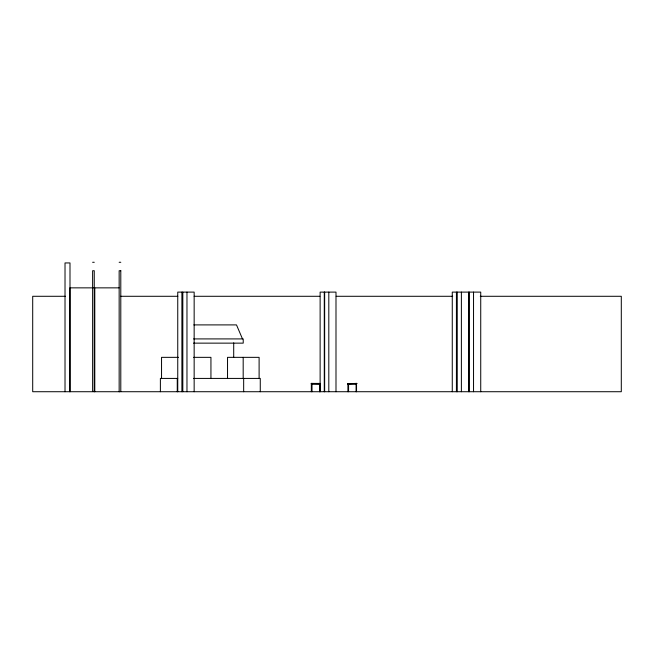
<?xml version="1.0" encoding="UTF-8"?>
<svg xmlns="http://www.w3.org/2000/svg" width="654" height="654" viewBox="0 0 654 654"><rect width="100%" height="100%" fill="white"/><g stroke="black" fill="none" stroke-linecap="round" stroke-linejoin="round"><path stroke-width="0.98" d="M92.623 262.279L94.258 262.279M119.151 262.279L120.794 262.279M119.151 287.858L69.888 287.858L69.888 391.721M65.4 296.287L32.7 296.287L32.7 391.721L621.3 391.721L621.3 296.287L480.281 296.287M120.581 296.287L177.806 296.287M194.156 296.287L319.847 296.287M336.197 296.287L452.691 296.287M193.829 324.899L236.495 324.899L242.487 338.911M193.584 338.911L243.223 338.911L243.223 343.137L193.478 343.137M178.468 357.346L161.546 357.346L161.546 378.421M193.625 357.346L210.94 357.346L210.94 378.421M177.733 378.421L160.385 378.421L160.385 391.721M193.609 378.421L260.267 378.421L260.267 391.721M320.313 383.416L311.067 383.416L320.313 383.669M311.337 384.299L319.969 384.299M347.912 384.299L356.536 384.299M94.258 391.394L92.623 391.394L92.623 270.731L94.258 270.731L94.25 391.721M480.731 391.721L480.731 292.109L452.266 292.109L452.266 391.721M473.537 292.109L473.537 391.721M469.392 292.109L469.392 391.721M468.575 292.109L468.575 391.721M461.381 292.109L461.381 391.721M457.236 292.109L457.236 391.721M456.418 292.109L456.418 391.721M356.536 383.669L356.536 391.721M356.095 384.299L356.087 391.721M348.574 384.299L348.574 391.721M347.912 383.669L347.912 391.721M335.993 391.721L335.993 292.109L320.125 292.109L320.125 391.721M328.807 292.109L328.807 391.721M324.654 292.109L324.654 391.721M324.278 292.109L324.278 391.721M319.969 383.669L319.961 391.721M319.52 384.299L319.52 391.721M312.007 384.299L312.007 391.721M311.337 383.669L311.337 391.721M259.107 378.421L259.107 357.346L227.535 357.346L227.535 378.421M243.664 378.421L243.664 391.721M243.182 357.346L243.182 378.421M233.707 342.868L233.707 357.305M194.156 391.721L194.156 292.109L177.749 292.109L177.749 391.721M186.97 292.109L186.97 391.721M182.818 292.109L182.818 391.721M181.902 292.109L181.902 391.721M177.259 378.421L177.259 391.721M94.789 287.858L94.789 391.721M69.994 391.721L69.994 262.941L65.016 262.941L65.016 391.721M120.794 270.731L119.151 270.731L119.151 391.721L120.794 391.394L120.794 270.731M356.88 383.416L347.634 383.669L356.88 383.416"/></g></svg>
